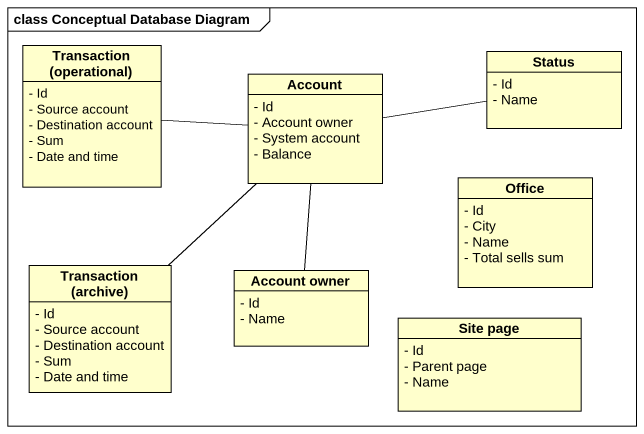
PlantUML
@startuml
mainframe class Conceptual Database Diagram
hide circle
hide empty members
skinparam classAttributeIconSize 0
class "Transaction (operational)" as Transaction_operational {
  - Id
  - Source account
  - Destination account
  - Sum
  - Date and time
}
class Account {
  - Id
  - Account owner
  - System account
  - Balance
}
class Status {
  - Id
  - Name
}
class Office {
  - Id
  - City
  - Name
  - Total sells sum
}
class "Transaction (archive)" as Transaction_archive {
  - Id
  - Source account
  - Destination account
  - Sum
  - Date and time
}
class "Account owner" as Account_owner {
  - Id
  - Name
}
class "Site page" as Site_page {
  - Id
  - Parent page
  - Name
}
Transaction_operational -right- Account
Account -right- Status
Account -- Account_owner
Transaction_archive -up- Account
@enduml
